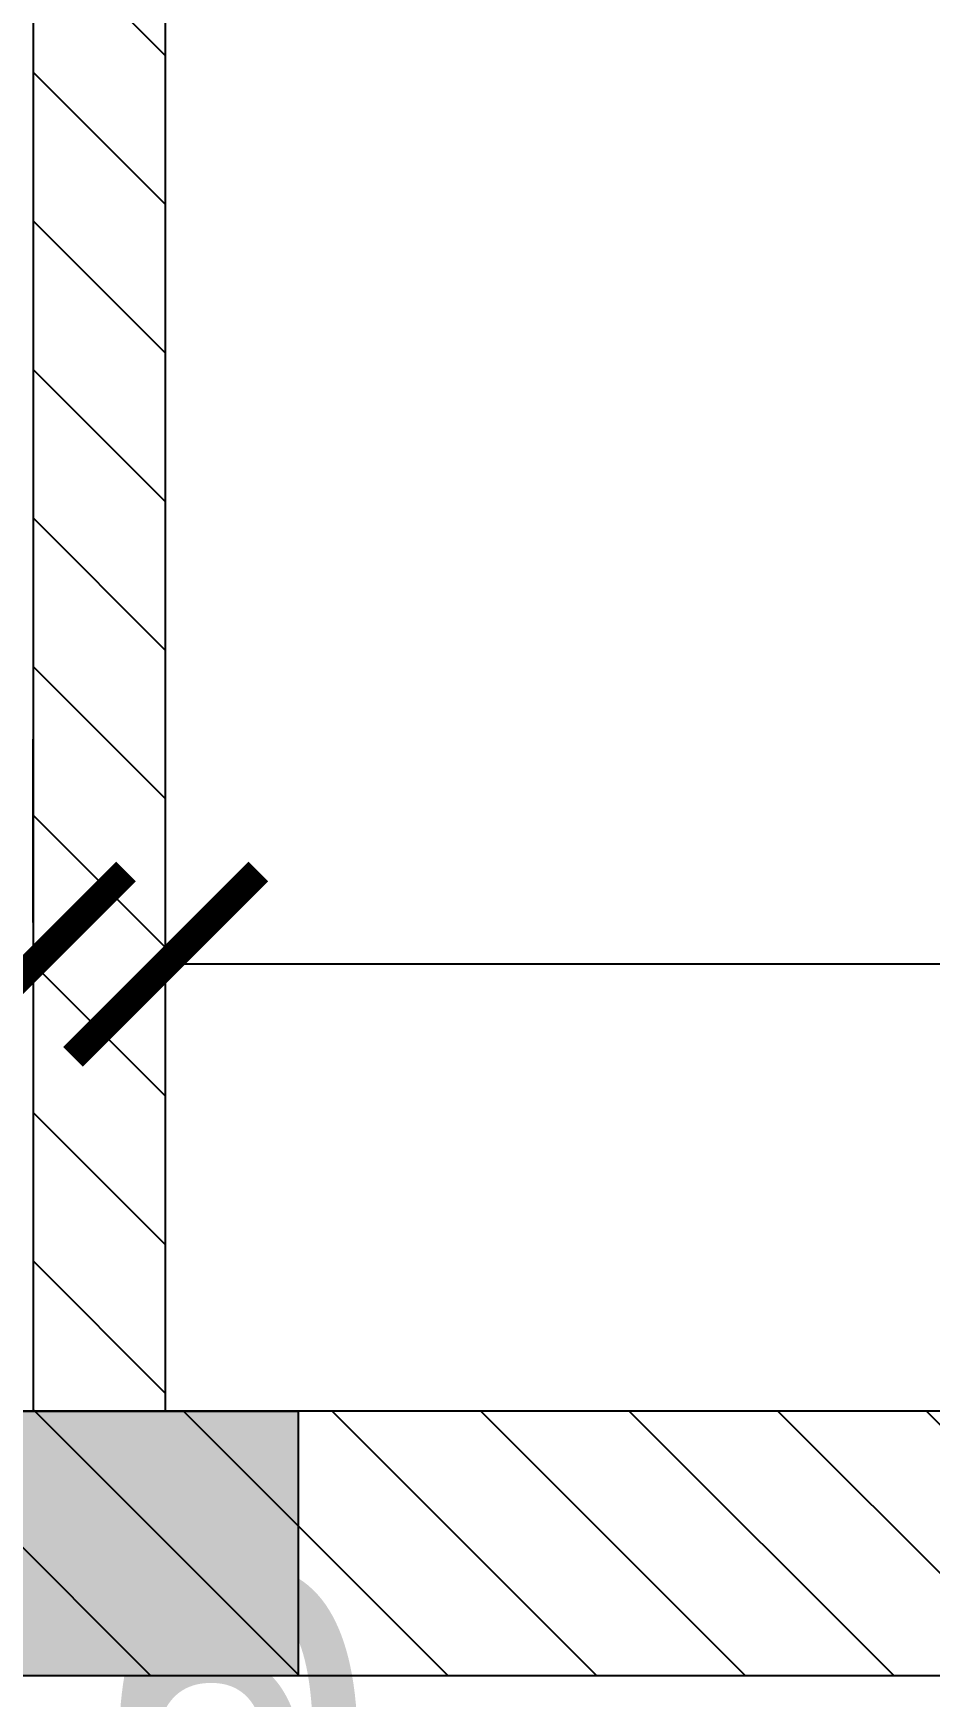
# Model space of a CAD drawing. Header units: millimetres. Extents: x -26398 to 135532, y -376633 to 43268.
# Drawn here: x 42670 to 42737.7, y -147981.7 to -147856.1 of the extents above; entities that cross this region are included whole.
import ezdxf

# ---------------------------------------------------------------- set-up
doc = ezdxf.new("R2010")
doc.units = ezdxf.units.MM
for name, color, linetype in [('0 @ 10', 7, 'Continuous'), ('0 @ 4.5', 7, 'Continuous'), ('0 @ 5', 7, 'Continuous'), ('0 @ 8', 7, 'Continuous'), ('DIM', 7, 'Continuous'), ('DIM @ 10', 7, 'Continuous'), ('DIM @ 4.5', 7, 'Continuous'), ('DIM @ 5', 7, 'Continuous'), ('DIM @ 8', 7, 'Continuous'), ('TƯỜNG', 52, 'Continuous')]:
    doc.layers.add(name, color=color, linetype=linetype)
doc.styles.get("Standard").update_dxf_attribs({"font": 'arial.ttf'})
doc.dimstyles.new('SCALE dimmatbang', dxfattribs={"dimscale": 70, "dimtxt": 2.7, "dimasz": 1.4, "dimexe": 1.7, "dimexo": 0.7, "dimtad": 1, "dimtoh": 1, "dimdec": 1, "dimtxsty": 'Standard', "dimblk": 'ARCHTICK', "dimcen": 2.5, "dimclrd": 1, "dimclre": 256, "dimadec": 0, "dimazin": 0, "dimtfac": 1, "dimtdec": 1, "dimtmove": 0, "dimatfit": 3, "dimfxl": 1, "dimarcsym": 0})

# ---------------------------------------------------------------- blocks, each defined once
blk = doc.blocks.new('_ArchTick')
at = {"color": 0, "linetype": 'ByBlock', "const_width": 0.15}
blk.add_lwpolyline([(-0.5, -0.5), (0.5, 0.5)], dxfattribs=at)
blk = doc.blocks.new('*D5938')
at = {"lineweight": -2, "transparency": 16777216}
for p, q in [((42670, -147983.31), (42670, -148013.41)), ((42680, -147983.31), (42680, -148013.41))]:
    blk.add_line(p, q, dxfattribs=at)
at = {"color": 1, "lineweight": -2, "transparency": 16777216}
blk.add_line((42670, -148005.76), (42680, -148005.76), dxfattribs=at)
at = {"layer": 'DEFPOINTS', "color": 0, "transparency": 16777216}
for p in [(42670, -147980.16), (42680, -147980.16), (42680, -148005.76)]:
    blk.add_point(p, dxfattribs=at)
at = {"color": 1, "lineweight": -2, "transparency": 16777216, "xscale": 6.3, "yscale": 6.3, "zscale": 6.3, "rotation": 180}
blk.add_blockref('_ArchTick', (42670, -148005.76), dxfattribs=at)
at = {"color": 1, "lineweight": -2, "transparency": 16777216, "xscale": 6.3, "yscale": 6.3, "zscale": 6.3}
blk.add_blockref('_ArchTick', (42680, -148005.76), dxfattribs=at)
at = {"color": 0, "transparency": 16777216, "insert": (42675, -147996.75), "char_height": 12.15, "attachment_point": 5}
blk.add_mtext('10', dxfattribs=at)
blk = doc.blocks.new('*D5939')
at = {"lineweight": -2, "transparency": 16777216}
for p, q in [((42670, -147987.16), (42670, -148022.76)), ((42680, -147987.16), (42680, -148022.76))]:
    blk.add_line(p, q, dxfattribs=at)
at = {"color": 1, "lineweight": -2, "transparency": 16777216}
for p, q in [((42670, -148005.76), (42656, -148005.76)), ((42670, -148005.76), (42680, -148005.76)), ((42680, -148005.76), (42694, -148005.76))]:
    blk.add_line(p, q, dxfattribs=at)
at = {"layer": 'DEFPOINTS', "color": 0, "transparency": 16777216}
for p in [(42670, -147980.16), (42680, -147980.16), (42680, -148005.76)]:
    blk.add_point(p, dxfattribs=at)
at = {"color": 1, "lineweight": -2, "transparency": 16777216, "xscale": 14, "yscale": 14, "zscale": 14}
blk.add_blockref('_ArchTick', (42670, -148005.76), dxfattribs=at)
at = {"color": 1, "lineweight": -2, "transparency": 16777216, "xscale": 14, "yscale": 14, "zscale": 14, "rotation": 180}
blk.add_blockref('_ArchTick', (42680, -148005.76), dxfattribs=at)
at = {"color": 0, "transparency": 16777216, "insert": (42675, -147985.73), "char_height": 27, "attachment_point": 5}
blk.add_mtext('10', dxfattribs=at)
blk = doc.blocks.new('*D5940')
at = {"lineweight": -2, "transparency": 16777216}
for p, q in [((42670, -147985.76), (42670, -148019.36)), ((42680, -147985.76), (42680, -148019.36))]:
    blk.add_line(p, q, dxfattribs=at)
at = {"color": 1, "lineweight": -2, "transparency": 16777216}
blk.add_line((42670, -148005.76), (42680, -148005.76), dxfattribs=at)
at = {"layer": 'DEFPOINTS', "color": 0, "transparency": 16777216}
for p in [(42670, -147980.16), (42680, -147980.16), (42680, -148005.76)]:
    blk.add_point(p, dxfattribs=at)
at = {"color": 1, "lineweight": -2, "transparency": 16777216, "xscale": 11.2, "yscale": 11.2, "zscale": 11.2, "rotation": 180}
blk.add_blockref('_ArchTick', (42670, -148005.76), dxfattribs=at)
at = {"color": 1, "lineweight": -2, "transparency": 16777216, "xscale": 11.2, "yscale": 11.2, "zscale": 11.2}
blk.add_blockref('_ArchTick', (42680, -148005.76), dxfattribs=at)
at = {"color": 0, "transparency": 16777216, "insert": (42675, -147989.73), "char_height": 21.6, "attachment_point": 5}
blk.add_mtext('10', dxfattribs=at)
blk = doc.blocks.new('*D5941')
at = {"lineweight": -2, "transparency": 16777216}
for p, q in [((42670, -147983.66), (42670, -148014.26)), ((42680, -147983.66), (42680, -148014.26))]:
    blk.add_line(p, q, dxfattribs=at)
at = {"color": 1, "lineweight": -2, "transparency": 16777216}
blk.add_line((42670, -148005.76), (42680, -148005.76), dxfattribs=at)
at = {"layer": 'DEFPOINTS', "color": 0, "transparency": 16777216}
for p in [(42670, -147980.16), (42680, -147980.16), (42680, -148005.76)]:
    blk.add_point(p, dxfattribs=at)
at = {"color": 1, "lineweight": -2, "transparency": 16777216, "xscale": 7, "yscale": 7, "zscale": 7, "rotation": 180}
blk.add_blockref('_ArchTick', (42670, -148005.76), dxfattribs=at)
at = {"color": 1, "lineweight": -2, "transparency": 16777216, "xscale": 7, "yscale": 7, "zscale": 7}
blk.add_blockref('_ArchTick', (42680, -148005.76), dxfattribs=at)
at = {"color": 0, "transparency": 16777216, "insert": (42675, -147995.74), "char_height": 13.5, "attachment_point": 5}
blk.add_mtext('10', dxfattribs=at)
blk = doc.blocks.new('*D5943')
at = {"layer": 'DEFPOINTS', "color": 0, "transparency": 16777216}
for p in [(42680, -147980.16), (42970, -147980.16), (42970, -148035.42)]:
    blk.add_point(p, dxfattribs=at)
at = {"layer": 'DIM', "lineweight": -2, "transparency": 16777216}
for p, q in [((42680, -147983.31), (42680, -148043.07)), ((42970, -147983.31), (42970, -148043.07))]:
    blk.add_line(p, q, dxfattribs=at)
at = {"layer": 'DIM', "color": 1, "lineweight": -2, "transparency": 16777216}
blk.add_line((42680, -148035.42), (42970, -148035.42), dxfattribs=at)
at = {"layer": 'DIM', "color": 1, "lineweight": -2, "transparency": 16777216, "xscale": 6.3, "yscale": 6.3, "zscale": 6.3, "rotation": 180}
blk.add_blockref('_ArchTick', (42680, -148035.42), dxfattribs=at)
at = {"layer": 'DIM', "color": 1, "lineweight": -2, "transparency": 16777216, "xscale": 6.3, "yscale": 6.3, "zscale": 6.3}
blk.add_blockref('_ArchTick', (42970, -148035.42), dxfattribs=at)
at = {"layer": 'DIM', "color": 0, "transparency": 16777216, "insert": (42825, -148026.4), "char_height": 12.15, "attachment_point": 5}
blk.add_mtext('290', dxfattribs=at)
blk = doc.blocks.new('*D5944')
at = {"layer": 'DEFPOINTS', "color": 0, "transparency": 16777216}
for p in [(42680, -147980.16), (42970, -147980.16), (42970, -148035.42)]:
    blk.add_point(p, dxfattribs=at)
at = {"layer": 'DIM', "lineweight": -2, "transparency": 16777216}
for p, q in [((42680, -147987.16), (42680, -148052.42)), ((42970, -147987.16), (42970, -148052.42))]:
    blk.add_line(p, q, dxfattribs=at)
at = {"layer": 'DIM', "color": 1, "lineweight": -2, "transparency": 16777216}
blk.add_line((42680, -148035.42), (42970, -148035.42), dxfattribs=at)
at = {"layer": 'DIM', "color": 1, "lineweight": -2, "transparency": 16777216, "xscale": 14, "yscale": 14, "zscale": 14, "rotation": 180}
blk.add_blockref('_ArchTick', (42680, -148035.42), dxfattribs=at)
at = {"layer": 'DIM', "color": 1, "lineweight": -2, "transparency": 16777216, "xscale": 14, "yscale": 14, "zscale": 14}
blk.add_blockref('_ArchTick', (42970, -148035.42), dxfattribs=at)
at = {"layer": 'DIM', "color": 0, "transparency": 16777216, "insert": (42825, -148015.38), "char_height": 27, "attachment_point": 5}
blk.add_mtext('290', dxfattribs=at)
blk = doc.blocks.new('*D5945')
at = {"layer": 'DEFPOINTS', "color": 0, "transparency": 16777216}
for p in [(42680, -147980.16), (42970, -147980.16), (42970, -148035.42)]:
    blk.add_point(p, dxfattribs=at)
at = {"layer": 'DIM', "lineweight": -2, "transparency": 16777216}
for p, q in [((42680, -147985.76), (42680, -148049.02)), ((42970, -147985.76), (42970, -148049.02))]:
    blk.add_line(p, q, dxfattribs=at)
at = {"layer": 'DIM', "color": 1, "lineweight": -2, "transparency": 16777216}
blk.add_line((42680, -148035.42), (42970, -148035.42), dxfattribs=at)
at = {"layer": 'DIM', "color": 1, "lineweight": -2, "transparency": 16777216, "xscale": 11.2, "yscale": 11.2, "zscale": 11.2, "rotation": 180}
blk.add_blockref('_ArchTick', (42680, -148035.42), dxfattribs=at)
at = {"layer": 'DIM', "color": 1, "lineweight": -2, "transparency": 16777216, "xscale": 11.2, "yscale": 11.2, "zscale": 11.2}
blk.add_blockref('_ArchTick', (42970, -148035.42), dxfattribs=at)
at = {"layer": 'DIM', "color": 0, "transparency": 16777216, "insert": (42825, -148019.39), "char_height": 21.6, "attachment_point": 5}
blk.add_mtext('290', dxfattribs=at)
blk = doc.blocks.new('*D5946')
at = {"layer": 'DEFPOINTS', "color": 0, "transparency": 16777216}
for p in [(42680, -147980.16), (42970, -147980.16), (42970, -148035.42)]:
    blk.add_point(p, dxfattribs=at)
at = {"layer": 'DIM', "lineweight": -2, "transparency": 16777216}
for p, q in [((42680, -147983.66), (42680, -148043.92)), ((42970, -147983.66), (42970, -148043.92))]:
    blk.add_line(p, q, dxfattribs=at)
at = {"layer": 'DIM', "color": 1, "lineweight": -2, "transparency": 16777216}
blk.add_line((42680, -148035.42), (42970, -148035.42), dxfattribs=at)
at = {"layer": 'DIM', "color": 1, "lineweight": -2, "transparency": 16777216, "xscale": 7, "yscale": 7, "zscale": 7, "rotation": 180}
blk.add_blockref('_ArchTick', (42680, -148035.42), dxfattribs=at)
at = {"layer": 'DIM', "color": 1, "lineweight": -2, "transparency": 16777216, "xscale": 7, "yscale": 7, "zscale": 7}
blk.add_blockref('_ArchTick', (42970, -148035.42), dxfattribs=at)
at = {"layer": 'DIM', "color": 0, "transparency": 16777216, "insert": (42825, -148025.4), "char_height": 13.5, "attachment_point": 5}
blk.add_mtext('290', dxfattribs=at)
blk = doc.blocks.new('*D5998')
at = {"layer": 'DEFPOINTS', "color": 0, "transparency": 16777216}
for p in [(42675, -147980.16), (42975, -147980.16), (42675, -148121.04)]:
    blk.add_point(p, dxfattribs=at)
at = {"layer": 'DIM', "lineweight": -2, "transparency": 16777216}
for p, q in [((42675, -147983.31), (42675, -148128.69)), ((42975, -147983.31), (42975, -148128.69))]:
    blk.add_line(p, q, dxfattribs=at)
at = {"layer": 'DIM', "color": 1, "lineweight": -2, "transparency": 16777216}
blk.add_line((42975, -148121.04), (42675, -148121.04), dxfattribs=at)
at = {"layer": 'DIM', "color": 1, "lineweight": -2, "transparency": 16777216, "xscale": 6.3, "yscale": 6.3, "zscale": 6.3, "rotation": 180}
blk.add_blockref('_ArchTick', (42675, -148121.04), dxfattribs=at)
at = {"layer": 'DIM', "color": 1, "lineweight": -2, "transparency": 16777216, "xscale": 6.3, "yscale": 6.3, "zscale": 6.3}
blk.add_blockref('_ArchTick', (42975, -148121.04), dxfattribs=at)
at = {"layer": 'DIM', "color": 0, "transparency": 16777216, "insert": (42825, -148112.02), "char_height": 12.15, "attachment_point": 5}
blk.add_mtext('300', dxfattribs=at)
blk = doc.blocks.new('*D5999')
at = {"layer": 'DEFPOINTS', "color": 0, "transparency": 16777216}
for p in [(42675, -147980.16), (42975, -147980.16), (42675, -148121.04)]:
    blk.add_point(p, dxfattribs=at)
at = {"layer": 'DIM', "lineweight": -2, "transparency": 16777216}
for p, q in [((42675, -147987.16), (42675, -148138.04)), ((42975, -147987.16), (42975, -148138.04))]:
    blk.add_line(p, q, dxfattribs=at)
at = {"layer": 'DIM', "color": 1, "lineweight": -2, "transparency": 16777216}
blk.add_line((42975, -148121.04), (42675, -148121.04), dxfattribs=at)
at = {"layer": 'DIM', "color": 1, "lineweight": -2, "transparency": 16777216, "xscale": 14, "yscale": 14, "zscale": 14, "rotation": 180}
blk.add_blockref('_ArchTick', (42675, -148121.04), dxfattribs=at)
at = {"layer": 'DIM', "color": 1, "lineweight": -2, "transparency": 16777216, "xscale": 14, "yscale": 14, "zscale": 14}
blk.add_blockref('_ArchTick', (42975, -148121.04), dxfattribs=at)
at = {"layer": 'DIM', "color": 0, "transparency": 16777216, "insert": (42825, -148101), "char_height": 27, "attachment_point": 5}
blk.add_mtext('300', dxfattribs=at)
blk = doc.blocks.new('*D6000')
at = {"layer": 'DEFPOINTS', "color": 0, "transparency": 16777216}
for p in [(42675, -147980.16), (42975, -147980.16), (42675, -148121.04)]:
    blk.add_point(p, dxfattribs=at)
at = {"layer": 'DIM', "lineweight": -2, "transparency": 16777216}
for p, q in [((42675, -147985.76), (42675, -148134.64)), ((42975, -147985.76), (42975, -148134.64))]:
    blk.add_line(p, q, dxfattribs=at)
at = {"layer": 'DIM', "color": 1, "lineweight": -2, "transparency": 16777216}
blk.add_line((42975, -148121.04), (42675, -148121.04), dxfattribs=at)
at = {"layer": 'DIM', "color": 1, "lineweight": -2, "transparency": 16777216, "xscale": 11.2, "yscale": 11.2, "zscale": 11.2, "rotation": 180}
blk.add_blockref('_ArchTick', (42675, -148121.04), dxfattribs=at)
at = {"layer": 'DIM', "color": 1, "lineweight": -2, "transparency": 16777216, "xscale": 11.2, "yscale": 11.2, "zscale": 11.2}
blk.add_blockref('_ArchTick', (42975, -148121.04), dxfattribs=at)
at = {"layer": 'DIM', "color": 0, "transparency": 16777216, "insert": (42825, -148105.01), "char_height": 21.6, "attachment_point": 5}
blk.add_mtext('300', dxfattribs=at)
blk = doc.blocks.new('*D6001')
at = {"layer": 'DEFPOINTS', "color": 0, "transparency": 16777216}
for p in [(42675, -147980.16), (42975, -147980.16), (42675, -148121.04)]:
    blk.add_point(p, dxfattribs=at)
at = {"layer": 'DIM', "lineweight": -2, "transparency": 16777216}
for p, q in [((42675, -147983.66), (42675, -148129.54)), ((42975, -147983.66), (42975, -148129.54))]:
    blk.add_line(p, q, dxfattribs=at)
at = {"layer": 'DIM', "color": 1, "lineweight": -2, "transparency": 16777216}
blk.add_line((42975, -148121.04), (42675, -148121.04), dxfattribs=at)
at = {"layer": 'DIM', "color": 1, "lineweight": -2, "transparency": 16777216, "xscale": 7, "yscale": 7, "zscale": 7, "rotation": 180}
blk.add_blockref('_ArchTick', (42675, -148121.04), dxfattribs=at)
at = {"layer": 'DIM', "color": 1, "lineweight": -2, "transparency": 16777216, "xscale": 7, "yscale": 7, "zscale": 7}
blk.add_blockref('_ArchTick', (42975, -148121.04), dxfattribs=at)
at = {"layer": 'DIM', "color": 0, "transparency": 16777216, "insert": (42825, -148111.02), "char_height": 13.5, "attachment_point": 5}
blk.add_mtext('300', dxfattribs=at)
blk = doc.blocks.new('*D6003')
at = {"layer": 'DEFPOINTS', "color": 0, "transparency": 16777216}
for p in [(42075, -147980.16), (42675, -147980.16), (42075, -148121.04)]:
    blk.add_point(p, dxfattribs=at)
at = {"layer": 'DIM', "lineweight": -2, "transparency": 16777216}
for p, q in [((42075, -147983.31), (42075, -148128.69)), ((42675, -147983.31), (42675, -148128.69))]:
    blk.add_line(p, q, dxfattribs=at)
at = {"layer": 'DIM', "color": 1, "lineweight": -2, "transparency": 16777216}
blk.add_line((42675, -148121.04), (42075, -148121.04), dxfattribs=at)
at = {"layer": 'DIM', "color": 1, "lineweight": -2, "transparency": 16777216, "xscale": 6.3, "yscale": 6.3, "zscale": 6.3, "rotation": 180}
blk.add_blockref('_ArchTick', (42075, -148121.04), dxfattribs=at)
at = {"layer": 'DIM', "color": 1, "lineweight": -2, "transparency": 16777216, "xscale": 6.3, "yscale": 6.3, "zscale": 6.3}
blk.add_blockref('_ArchTick', (42675, -148121.04), dxfattribs=at)
at = {"layer": 'DIM', "color": 0, "transparency": 16777216, "insert": (42375, -148112.03), "char_height": 12.15, "attachment_point": 5}
blk.add_mtext('600', dxfattribs=at)
blk = doc.blocks.new('*D6004')
at = {"layer": 'DEFPOINTS', "color": 0, "transparency": 16777216}
for p in [(42075, -147980.16), (42675, -147980.16), (42075, -148121.04)]:
    blk.add_point(p, dxfattribs=at)
at = {"layer": 'DIM', "lineweight": -2, "transparency": 16777216}
for p, q in [((42075, -147987.16), (42075, -148138.04)), ((42675, -147987.16), (42675, -148138.04))]:
    blk.add_line(p, q, dxfattribs=at)
at = {"layer": 'DIM', "color": 1, "lineweight": -2, "transparency": 16777216}
blk.add_line((42675, -148121.04), (42075, -148121.04), dxfattribs=at)
at = {"layer": 'DIM', "color": 1, "lineweight": -2, "transparency": 16777216, "xscale": 14, "yscale": 14, "zscale": 14, "rotation": 180}
blk.add_blockref('_ArchTick', (42075, -148121.04), dxfattribs=at)
at = {"layer": 'DIM', "color": 1, "lineweight": -2, "transparency": 16777216, "xscale": 14, "yscale": 14, "zscale": 14}
blk.add_blockref('_ArchTick', (42675, -148121.04), dxfattribs=at)
at = {"layer": 'DIM', "color": 0, "transparency": 16777216, "insert": (42375, -148101.01), "char_height": 27, "attachment_point": 5}
blk.add_mtext('600', dxfattribs=at)
blk = doc.blocks.new('*D6005')
at = {"layer": 'DEFPOINTS', "color": 0, "transparency": 16777216}
for p in [(42075, -147980.16), (42675, -147980.16), (42075, -148121.04)]:
    blk.add_point(p, dxfattribs=at)
at = {"layer": 'DIM', "lineweight": -2, "transparency": 16777216}
for p, q in [((42075, -147985.76), (42075, -148134.64)), ((42675, -147985.76), (42675, -148134.64))]:
    blk.add_line(p, q, dxfattribs=at)
at = {"layer": 'DIM', "color": 1, "lineweight": -2, "transparency": 16777216}
blk.add_line((42675, -148121.04), (42075, -148121.04), dxfattribs=at)
at = {"layer": 'DIM', "color": 1, "lineweight": -2, "transparency": 16777216, "xscale": 11.2, "yscale": 11.2, "zscale": 11.2, "rotation": 180}
blk.add_blockref('_ArchTick', (42075, -148121.04), dxfattribs=at)
at = {"layer": 'DIM', "color": 1, "lineweight": -2, "transparency": 16777216, "xscale": 11.2, "yscale": 11.2, "zscale": 11.2}
blk.add_blockref('_ArchTick', (42675, -148121.04), dxfattribs=at)
at = {"layer": 'DIM', "color": 0, "transparency": 16777216, "insert": (42375, -148105.01), "char_height": 21.6, "attachment_point": 5}
blk.add_mtext('600', dxfattribs=at)
blk = doc.blocks.new('*D6006')
at = {"layer": 'DEFPOINTS', "color": 0, "transparency": 16777216}
for p in [(42075, -147980.16), (42675, -147980.16), (42075, -148121.04)]:
    blk.add_point(p, dxfattribs=at)
at = {"layer": 'DIM', "lineweight": -2, "transparency": 16777216}
for p, q in [((42075, -147983.66), (42075, -148129.54)), ((42675, -147983.66), (42675, -148129.54))]:
    blk.add_line(p, q, dxfattribs=at)
at = {"layer": 'DIM', "color": 1, "lineweight": -2, "transparency": 16777216}
blk.add_line((42675, -148121.04), (42075, -148121.04), dxfattribs=at)
at = {"layer": 'DIM', "color": 1, "lineweight": -2, "transparency": 16777216, "xscale": 7, "yscale": 7, "zscale": 7, "rotation": 180}
blk.add_blockref('_ArchTick', (42075, -148121.04), dxfattribs=at)
at = {"layer": 'DIM', "color": 1, "lineweight": -2, "transparency": 16777216, "xscale": 7, "yscale": 7, "zscale": 7}
blk.add_blockref('_ArchTick', (42675, -148121.04), dxfattribs=at)
at = {"layer": 'DIM', "color": 0, "transparency": 16777216, "insert": (42375, -148111.02), "char_height": 13.5, "attachment_point": 5}
blk.add_mtext('600', dxfattribs=at)
blk = doc.blocks.new('*D6243')
at = {"layer": 'DEFPOINTS', "color": 0, "transparency": 16777216}
for p in [(42680, -147926.4), (42680, -147926.4), (42970, -147926.4)]:
    blk.add_point(p, dxfattribs=at)
at = {"layer": 'DIM', "lineweight": -2, "transparency": 16777216}
for p, q in [((42680, -147923.25), (42680, -147918.75)), ((42970, -147923.25), (42970, -147918.75))]:
    blk.add_line(p, q, dxfattribs=at)
at = {"layer": 'DIM', "color": 1, "lineweight": -2, "transparency": 16777216}
blk.add_line((42970, -147926.4), (42680, -147926.4), dxfattribs=at)
at = {"layer": 'DIM', "color": 1, "lineweight": -2, "transparency": 16777216, "xscale": 6.3, "yscale": 6.3, "zscale": 6.3, "rotation": 180}
blk.add_blockref('_ArchTick', (42680, -147926.4), dxfattribs=at)
at = {"layer": 'DIM', "color": 1, "lineweight": -2, "transparency": 16777216, "xscale": 6.3, "yscale": 6.3, "zscale": 6.3}
blk.add_blockref('_ArchTick', (42970, -147926.4), dxfattribs=at)
at = {"layer": 'DIM', "color": 0, "transparency": 16777216, "insert": (42825, -147917.39), "char_height": 12.15, "attachment_point": 5}
blk.add_mtext('290', dxfattribs=at)
blk = doc.blocks.new('*D6244')
at = {"layer": 'DEFPOINTS', "color": 0, "transparency": 16777216}
for p in [(42680, -147926.4), (42680, -147926.4), (42970, -147926.4)]:
    blk.add_point(p, dxfattribs=at)
at = {"layer": 'DIM', "lineweight": -2, "transparency": 16777216}
for p, q in [((42680, -147919.4), (42680, -147909.4)), ((42970, -147919.4), (42970, -147909.4))]:
    blk.add_line(p, q, dxfattribs=at)
at = {"layer": 'DIM', "color": 1, "lineweight": -2, "transparency": 16777216}
blk.add_line((42970, -147926.4), (42680, -147926.4), dxfattribs=at)
at = {"layer": 'DIM', "color": 1, "lineweight": -2, "transparency": 16777216, "xscale": 14, "yscale": 14, "zscale": 14, "rotation": 180}
blk.add_blockref('_ArchTick', (42680, -147926.4), dxfattribs=at)
at = {"layer": 'DIM', "color": 1, "lineweight": -2, "transparency": 16777216, "xscale": 14, "yscale": 14, "zscale": 14}
blk.add_blockref('_ArchTick', (42970, -147926.4), dxfattribs=at)
at = {"layer": 'DIM', "color": 0, "transparency": 16777216, "insert": (42825, -147906.37), "char_height": 27, "attachment_point": 5}
blk.add_mtext('290', dxfattribs=at)
blk = doc.blocks.new('*D6245')
at = {"layer": 'DEFPOINTS', "color": 0, "transparency": 16777216}
for p in [(42680, -147926.4), (42680, -147926.4), (42970, -147926.4)]:
    blk.add_point(p, dxfattribs=at)
at = {"layer": 'DIM', "lineweight": -2, "transparency": 16777216}
for p, q in [((42680, -147920.8), (42680, -147912.8)), ((42970, -147920.8), (42970, -147912.8))]:
    blk.add_line(p, q, dxfattribs=at)
at = {"layer": 'DIM', "color": 1, "lineweight": -2, "transparency": 16777216}
blk.add_line((42970, -147926.4), (42680, -147926.4), dxfattribs=at)
at = {"layer": 'DIM', "color": 1, "lineweight": -2, "transparency": 16777216, "xscale": 11.2, "yscale": 11.2, "zscale": 11.2, "rotation": 180}
blk.add_blockref('_ArchTick', (42680, -147926.4), dxfattribs=at)
at = {"layer": 'DIM', "color": 1, "lineweight": -2, "transparency": 16777216, "xscale": 11.2, "yscale": 11.2, "zscale": 11.2}
blk.add_blockref('_ArchTick', (42970, -147926.4), dxfattribs=at)
at = {"layer": 'DIM', "color": 0, "transparency": 16777216, "insert": (42825, -147910.38), "char_height": 21.6, "attachment_point": 5}
blk.add_mtext('290', dxfattribs=at)
blk = doc.blocks.new('*D6246')
at = {"layer": 'DEFPOINTS', "color": 0, "transparency": 16777216}
for p in [(42680, -147926.4), (42680, -147926.4), (42970, -147926.4)]:
    blk.add_point(p, dxfattribs=at)
at = {"layer": 'DIM', "lineweight": -2, "transparency": 16777216}
for p, q in [((42680, -147922.9), (42680, -147917.9)), ((42970, -147922.9), (42970, -147917.9))]:
    blk.add_line(p, q, dxfattribs=at)
at = {"layer": 'DIM', "color": 1, "lineweight": -2, "transparency": 16777216}
blk.add_line((42970, -147926.4), (42680, -147926.4), dxfattribs=at)
at = {"layer": 'DIM', "color": 1, "lineweight": -2, "transparency": 16777216, "xscale": 7, "yscale": 7, "zscale": 7, "rotation": 180}
blk.add_blockref('_ArchTick', (42680, -147926.4), dxfattribs=at)
at = {"layer": 'DIM', "color": 1, "lineweight": -2, "transparency": 16777216, "xscale": 7, "yscale": 7, "zscale": 7}
blk.add_blockref('_ArchTick', (42970, -147926.4), dxfattribs=at)
at = {"layer": 'DIM', "color": 0, "transparency": 16777216, "insert": (42825, -147916.39), "char_height": 13.5, "attachment_point": 5}
blk.add_mtext('290', dxfattribs=at)
blk = doc.blocks.new('*D6263')
at = {"layer": 'DEFPOINTS', "color": 0, "transparency": 16777216}
for p in [(42609.76, -147590.16), (42670, -147590.16), (42670, -147960.16)]:
    blk.add_point(p, dxfattribs=at)
at = {"layer": 'DIM', "lineweight": -2, "transparency": 16777216}
for p, q in [((42666.85, -147590.16), (42602.11, -147590.16)), ((42666.85, -147960.16), (42602.11, -147960.16))]:
    blk.add_line(p, q, dxfattribs=at)
at = {"layer": 'DIM', "color": 1, "lineweight": -2, "transparency": 16777216}
blk.add_line((42609.76, -147960.16), (42609.76, -147590.16), dxfattribs=at)
at = {"layer": 'DIM', "color": 1, "lineweight": -2, "transparency": 16777216, "xscale": 6.3, "yscale": 6.3, "zscale": 6.3}
for p, rotation in [((42609.76, -147590.16), 90), ((42609.76, -147960.16), 270)]:
    blk.add_blockref('_ArchTick', p, dxfattribs=dict(at, rotation=rotation))
at = {"layer": 'DIM', "color": 0, "transparency": 16777216, "insert": (42600.74, -147775.16), "char_height": 12.15, "attachment_point": 5, "rotation": 90}
blk.add_mtext('370', dxfattribs=at)
blk = doc.blocks.new('*D6264')
at = {"layer": 'DEFPOINTS', "color": 0, "transparency": 16777216}
for p in [(42609.76, -147590.16), (42670, -147590.16), (42670, -147960.16)]:
    blk.add_point(p, dxfattribs=at)
at = {"layer": 'DIM', "lineweight": -2, "transparency": 16777216}
for p, q in [((42663, -147590.16), (42592.76, -147590.16)), ((42663, -147960.16), (42592.76, -147960.16))]:
    blk.add_line(p, q, dxfattribs=at)
at = {"layer": 'DIM', "color": 1, "lineweight": -2, "transparency": 16777216}
blk.add_line((42609.76, -147960.16), (42609.76, -147590.16), dxfattribs=at)
at = {"layer": 'DIM', "color": 1, "lineweight": -2, "transparency": 16777216, "xscale": 14, "yscale": 14, "zscale": 14}
for p, rotation in [((42609.76, -147590.16), 90), ((42609.76, -147960.16), 270)]:
    blk.add_blockref('_ArchTick', p, dxfattribs=dict(at, rotation=rotation))
at = {"layer": 'DIM', "color": 0, "transparency": 16777216, "insert": (42589.71, -147775.16), "char_height": 27, "attachment_point": 5, "rotation": 90}
blk.add_mtext('370', dxfattribs=at)
blk = doc.blocks.new('*D6265')
at = {"layer": 'DEFPOINTS', "color": 0, "transparency": 16777216}
for p in [(42609.76, -147590.16), (42670, -147590.16), (42670, -147960.16)]:
    blk.add_point(p, dxfattribs=at)
at = {"layer": 'DIM', "lineweight": -2, "transparency": 16777216}
for p, q in [((42664.4, -147590.16), (42596.16, -147590.16)), ((42664.4, -147960.16), (42596.16, -147960.16))]:
    blk.add_line(p, q, dxfattribs=at)
at = {"layer": 'DIM', "color": 1, "lineweight": -2, "transparency": 16777216}
blk.add_line((42609.76, -147960.16), (42609.76, -147590.16), dxfattribs=at)
at = {"layer": 'DIM', "color": 1, "lineweight": -2, "transparency": 16777216, "xscale": 11.2, "yscale": 11.2, "zscale": 11.2}
for p, rotation in [((42609.76, -147590.16), 90), ((42609.76, -147960.16), 270)]:
    blk.add_blockref('_ArchTick', p, dxfattribs=dict(at, rotation=rotation))
at = {"layer": 'DIM', "color": 0, "transparency": 16777216, "insert": (42593.72, -147775.16), "char_height": 21.6, "attachment_point": 5, "rotation": 90}
blk.add_mtext('370', dxfattribs=at)
blk = doc.blocks.new('*D6266')
at = {"layer": 'DEFPOINTS', "color": 0, "transparency": 16777216}
for p in [(42609.76, -147590.16), (42670, -147590.16), (42670, -147960.16)]:
    blk.add_point(p, dxfattribs=at)
at = {"layer": 'DIM', "lineweight": -2, "transparency": 16777216}
for p, q in [((42666.5, -147590.16), (42601.26, -147590.16)), ((42666.5, -147960.16), (42601.26, -147960.16))]:
    blk.add_line(p, q, dxfattribs=at)
at = {"layer": 'DIM', "color": 1, "lineweight": -2, "transparency": 16777216}
blk.add_line((42609.76, -147960.16), (42609.76, -147590.16), dxfattribs=at)
at = {"layer": 'DIM', "color": 1, "lineweight": -2, "transparency": 16777216, "xscale": 7, "yscale": 7, "zscale": 7}
for p, rotation in [((42609.76, -147590.16), 90), ((42609.76, -147960.16), 270)]:
    blk.add_blockref('_ArchTick', p, dxfattribs=dict(at, rotation=rotation))
at = {"layer": 'DIM', "color": 0, "transparency": 16777216, "insert": (42599.73, -147775.16), "char_height": 13.5, "attachment_point": 5, "rotation": 90}
blk.add_mtext('370', dxfattribs=at)
blk = doc.blocks.new('*D6268')
at = {"layer": 'DEFPOINTS', "color": 0, "transparency": 16777216}
for p in [(42085, -147926.4), (42085, -147926.4), (42670, -147926.4)]:
    blk.add_point(p, dxfattribs=at)
at = {"layer": 'DIM', "lineweight": -2, "transparency": 16777216}
for p, q in [((42085, -147923.25), (42085, -147918.75)), ((42670, -147923.25), (42670, -147918.75))]:
    blk.add_line(p, q, dxfattribs=at)
at = {"layer": 'DIM', "color": 1, "lineweight": -2, "transparency": 16777216}
blk.add_line((42670, -147926.4), (42085, -147926.4), dxfattribs=at)
at = {"layer": 'DIM', "color": 1, "lineweight": -2, "transparency": 16777216, "xscale": 6.3, "yscale": 6.3, "zscale": 6.3, "rotation": 180}
blk.add_blockref('_ArchTick', (42085, -147926.4), dxfattribs=at)
at = {"layer": 'DIM', "color": 1, "lineweight": -2, "transparency": 16777216, "xscale": 6.3, "yscale": 6.3, "zscale": 6.3}
blk.add_blockref('_ArchTick', (42670, -147926.4), dxfattribs=at)
at = {"layer": 'DIM', "color": 0, "transparency": 16777216, "insert": (42377.5, -147917.38), "char_height": 12.15, "attachment_point": 5}
blk.add_mtext('585', dxfattribs=at)
blk = doc.blocks.new('*D6269')
at = {"layer": 'DEFPOINTS', "color": 0, "transparency": 16777216}
for p in [(42085, -147926.4), (42085, -147926.4), (42670, -147926.4)]:
    blk.add_point(p, dxfattribs=at)
at = {"layer": 'DIM', "lineweight": -2, "transparency": 16777216}
for p, q in [((42085, -147919.4), (42085, -147909.4)), ((42670, -147919.4), (42670, -147909.4))]:
    blk.add_line(p, q, dxfattribs=at)
at = {"layer": 'DIM', "color": 1, "lineweight": -2, "transparency": 16777216}
blk.add_line((42670, -147926.4), (42085, -147926.4), dxfattribs=at)
at = {"layer": 'DIM', "color": 1, "lineweight": -2, "transparency": 16777216, "xscale": 14, "yscale": 14, "zscale": 14, "rotation": 180}
blk.add_blockref('_ArchTick', (42085, -147926.4), dxfattribs=at)
at = {"layer": 'DIM', "color": 1, "lineweight": -2, "transparency": 16777216, "xscale": 14, "yscale": 14, "zscale": 14}
blk.add_blockref('_ArchTick', (42670, -147926.4), dxfattribs=at)
at = {"layer": 'DIM', "color": 0, "transparency": 16777216, "insert": (42377.5, -147906.36), "char_height": 27, "attachment_point": 5}
blk.add_mtext('585', dxfattribs=at)
blk = doc.blocks.new('*D6270')
at = {"layer": 'DEFPOINTS', "color": 0, "transparency": 16777216}
for p in [(42085, -147926.4), (42085, -147926.4), (42670, -147926.4)]:
    blk.add_point(p, dxfattribs=at)
at = {"layer": 'DIM', "lineweight": -2, "transparency": 16777216}
for p, q in [((42085, -147920.8), (42085, -147912.8)), ((42670, -147920.8), (42670, -147912.8))]:
    blk.add_line(p, q, dxfattribs=at)
at = {"layer": 'DIM', "color": 1, "lineweight": -2, "transparency": 16777216}
blk.add_line((42670, -147926.4), (42085, -147926.4), dxfattribs=at)
at = {"layer": 'DIM', "color": 1, "lineweight": -2, "transparency": 16777216, "xscale": 11.2, "yscale": 11.2, "zscale": 11.2, "rotation": 180}
blk.add_blockref('_ArchTick', (42085, -147926.4), dxfattribs=at)
at = {"layer": 'DIM', "color": 1, "lineweight": -2, "transparency": 16777216, "xscale": 11.2, "yscale": 11.2, "zscale": 11.2}
blk.add_blockref('_ArchTick', (42670, -147926.4), dxfattribs=at)
at = {"layer": 'DIM', "color": 0, "transparency": 16777216, "insert": (42377.5, -147910.37), "char_height": 21.6, "attachment_point": 5}
blk.add_mtext('585', dxfattribs=at)
blk = doc.blocks.new('*D6271')
at = {"layer": 'DEFPOINTS', "color": 0, "transparency": 16777216}
for p in [(42085, -147926.4), (42085, -147926.4), (42670, -147926.4)]:
    blk.add_point(p, dxfattribs=at)
at = {"layer": 'DIM', "lineweight": -2, "transparency": 16777216}
for p, q in [((42085, -147922.9), (42085, -147917.9)), ((42670, -147922.9), (42670, -147917.9))]:
    blk.add_line(p, q, dxfattribs=at)
at = {"layer": 'DIM', "color": 1, "lineweight": -2, "transparency": 16777216}
blk.add_line((42670, -147926.4), (42085, -147926.4), dxfattribs=at)
at = {"layer": 'DIM', "color": 1, "lineweight": -2, "transparency": 16777216, "xscale": 7, "yscale": 7, "zscale": 7, "rotation": 180}
blk.add_blockref('_ArchTick', (42085, -147926.4), dxfattribs=at)
at = {"layer": 'DIM', "color": 1, "lineweight": -2, "transparency": 16777216, "xscale": 7, "yscale": 7, "zscale": 7}
blk.add_blockref('_ArchTick', (42670, -147926.4), dxfattribs=at)
at = {"layer": 'DIM', "color": 0, "transparency": 16777216, "insert": (42377.5, -147916.38), "char_height": 13.5, "attachment_point": 5}
blk.add_mtext('585', dxfattribs=at)
blk = doc.blocks.new('*U8889')
at = {"layer": '0 @ 10'}
dim = blk.add_linear_dim(base=(42680, -148005.76), p1=(42670, -147980.16), p2=(42680, -147980.16), angle=180, dimstyle='SCALE dimmatbang', override={"dimscale": 10, "dimtix": 0, "dimtofl": 1, "dimtmove": 0, "dimatfit": 3}, dxfattribs=at)
dim.commit()
dim.dimension.update_dxf_attribs({"geometry": '*D5939', "text_midpoint": (42675, -148005.76), "dimtype": 128})
at = {"layer": '0 @ 4.5'}
dim = blk.add_linear_dim(base=(42680, -148005.76), p1=(42670, -147980.16), p2=(42680, -147980.16), angle=180, dimstyle='SCALE dimmatbang', override={"dimscale": 4.5, "dimtix": 0, "dimtofl": 1, "dimtmove": 0, "dimatfit": 3}, dxfattribs=at)
dim.commit()
dim.dimension.update_dxf_attribs({"geometry": '*D5938', "text_midpoint": (42675, -148005.76), "dimtype": 128})
at = {"layer": '0 @ 5'}
dim = blk.add_linear_dim(base=(42680, -148005.76), p1=(42670, -147980.16), p2=(42680, -147980.16), angle=180, dimstyle='SCALE dimmatbang', override={"dimscale": 5, "dimtix": 0, "dimtofl": 1, "dimtmove": 0, "dimatfit": 3}, dxfattribs=at)
dim.commit()
dim.dimension.update_dxf_attribs({"geometry": '*D5941', "text_midpoint": (42675, -148005.76), "dimtype": 128})
at = {"layer": '0 @ 8'}
dim = blk.add_linear_dim(base=(42680, -148005.76), p1=(42670, -147980.16), p2=(42680, -147980.16), angle=180, dimstyle='SCALE dimmatbang', override={"dimscale": 8, "dimtix": 0, "dimtofl": 1, "dimtmove": 0, "dimatfit": 3}, dxfattribs=at)
dim.commit()
dim.dimension.update_dxf_attribs({"geometry": '*D5940', "text_midpoint": (42675, -148005.76), "dimtype": 128})
blk = doc.blocks.new('*U8890')
at = {"layer": 'DIM @ 10'}
dim = blk.add_linear_dim(base=(42970, -148035.42), p1=(42680, -147980.16), p2=(42970, -147980.16), angle=180, dimstyle='SCALE dimmatbang', override={"dimscale": 10, "dimtix": 0, "dimtofl": 1, "dimtmove": 0, "dimatfit": 3}, dxfattribs=at)
dim.commit()
dim.dimension.update_dxf_attribs({"geometry": '*D5944', "text_midpoint": (42825, -148015.38)})
at = {"layer": 'DIM @ 4.5'}
dim = blk.add_linear_dim(base=(42970, -148035.42), p1=(42680, -147980.16), p2=(42970, -147980.16), angle=180, dimstyle='SCALE dimmatbang', override={"dimscale": 4.5, "dimtix": 0, "dimtofl": 1, "dimtmove": 0, "dimatfit": 3}, dxfattribs=at)
dim.commit()
dim.dimension.update_dxf_attribs({"geometry": '*D5943', "text_midpoint": (42825, -148026.4)})
at = {"layer": 'DIM @ 5'}
dim = blk.add_linear_dim(base=(42970, -148035.42), p1=(42680, -147980.16), p2=(42970, -147980.16), angle=180, dimstyle='SCALE dimmatbang', override={"dimscale": 5, "dimtix": 0, "dimtofl": 1, "dimtmove": 0, "dimatfit": 3}, dxfattribs=at)
dim.commit()
dim.dimension.update_dxf_attribs({"geometry": '*D5946', "text_midpoint": (42825, -148025.4)})
at = {"layer": 'DIM @ 8'}
dim = blk.add_linear_dim(base=(42970, -148035.42), p1=(42680, -147980.16), p2=(42970, -147980.16), angle=180, dimstyle='SCALE dimmatbang', override={"dimscale": 8, "dimtix": 0, "dimtofl": 1, "dimtmove": 0, "dimatfit": 3}, dxfattribs=at)
dim.commit()
dim.dimension.update_dxf_attribs({"geometry": '*D5945', "text_midpoint": (42825, -148019.39)})
blk = doc.blocks.new('*U8901')
at = {"layer": 'DIM @ 10'}
dim = blk.add_linear_dim(base=(42675, -148121.04), p1=(42975, -147980.16), p2=(42675, -147980.16), angle=180, dimstyle='SCALE dimmatbang', override={"dimscale": 10, "dimtix": 0, "dimtofl": 1, "dimtmove": 0, "dimatfit": 3}, dxfattribs=at)
dim.commit()
dim.dimension.update_dxf_attribs({"geometry": '*D5999', "text_midpoint": (42825, -148101)})
at = {"layer": 'DIM @ 4.5'}
dim = blk.add_linear_dim(base=(42675, -148121.04), p1=(42975, -147980.16), p2=(42675, -147980.16), angle=180, dimstyle='SCALE dimmatbang', override={"dimscale": 4.5, "dimtix": 0, "dimtofl": 1, "dimtmove": 0, "dimatfit": 3}, dxfattribs=at)
dim.commit()
dim.dimension.update_dxf_attribs({"geometry": '*D5998', "text_midpoint": (42825, -148112.02)})
at = {"layer": 'DIM @ 5'}
dim = blk.add_linear_dim(base=(42675, -148121.04), p1=(42975, -147980.16), p2=(42675, -147980.16), angle=180, dimstyle='SCALE dimmatbang', override={"dimscale": 5, "dimtix": 0, "dimtofl": 1, "dimtmove": 0, "dimatfit": 3}, dxfattribs=at)
dim.commit()
dim.dimension.update_dxf_attribs({"geometry": '*D6001', "text_midpoint": (42825, -148111.02)})
at = {"layer": 'DIM @ 8'}
dim = blk.add_linear_dim(base=(42675, -148121.04), p1=(42975, -147980.16), p2=(42675, -147980.16), angle=180, dimstyle='SCALE dimmatbang', override={"dimscale": 8, "dimtix": 0, "dimtofl": 1, "dimtmove": 0, "dimatfit": 3}, dxfattribs=at)
dim.commit()
dim.dimension.update_dxf_attribs({"geometry": '*D6000', "text_midpoint": (42825, -148105.01)})
blk = doc.blocks.new('*U8902')
at = {"layer": 'DIM @ 10'}
dim = blk.add_linear_dim(base=(42075, -148121.04), p1=(42675, -147980.16), p2=(42075, -147980.16), angle=180, dimstyle='SCALE dimmatbang', override={"dimscale": 10, "dimtix": 0, "dimtofl": 1, "dimtmove": 0, "dimatfit": 3}, dxfattribs=at)
dim.commit()
dim.dimension.update_dxf_attribs({"geometry": '*D6004', "text_midpoint": (42375, -148101.01)})
at = {"layer": 'DIM @ 4.5'}
dim = blk.add_linear_dim(base=(42075, -148121.04), p1=(42675, -147980.16), p2=(42075, -147980.16), angle=180, dimstyle='SCALE dimmatbang', override={"dimscale": 4.5, "dimtix": 0, "dimtofl": 1, "dimtmove": 0, "dimatfit": 3}, dxfattribs=at)
dim.commit()
dim.dimension.update_dxf_attribs({"geometry": '*D6003', "text_midpoint": (42375, -148112.03)})
at = {"layer": 'DIM @ 5'}
dim = blk.add_linear_dim(base=(42075, -148121.04), p1=(42675, -147980.16), p2=(42075, -147980.16), angle=180, dimstyle='SCALE dimmatbang', override={"dimscale": 5, "dimtix": 0, "dimtofl": 1, "dimtmove": 0, "dimatfit": 3}, dxfattribs=at)
dim.commit()
dim.dimension.update_dxf_attribs({"geometry": '*D6006', "text_midpoint": (42375, -148111.02)})
at = {"layer": 'DIM @ 8'}
dim = blk.add_linear_dim(base=(42075, -148121.04), p1=(42675, -147980.16), p2=(42075, -147980.16), angle=180, dimstyle='SCALE dimmatbang', override={"dimscale": 8, "dimtix": 0, "dimtofl": 1, "dimtmove": 0, "dimatfit": 3}, dxfattribs=at)
dim.commit()
dim.dimension.update_dxf_attribs({"geometry": '*D6005', "text_midpoint": (42375, -148105.01)})
blk = doc.blocks.new('*U8950')
at = {"layer": 'DIM @ 10'}
dim = blk.add_linear_dim(base=(42680, -147926.4), p1=(42970, -147926.4), p2=(42680, -147926.4), angle=180, dimstyle='SCALE dimmatbang', override={"dimscale": 10, "dimtix": 0, "dimtofl": 1, "dimtmove": 0, "dimatfit": 3}, dxfattribs=at)
dim.commit()
dim.dimension.update_dxf_attribs({"geometry": '*D6244', "text_midpoint": (42825, -147906.37)})
at = {"layer": 'DIM @ 4.5'}
dim = blk.add_linear_dim(base=(42680, -147926.4), p1=(42970, -147926.4), p2=(42680, -147926.4), angle=180, dimstyle='SCALE dimmatbang', override={"dimscale": 4.5, "dimtix": 0, "dimtofl": 1, "dimtmove": 0, "dimatfit": 3}, dxfattribs=at)
dim.commit()
dim.dimension.update_dxf_attribs({"geometry": '*D6243', "text_midpoint": (42825, -147917.39)})
at = {"layer": 'DIM @ 5'}
dim = blk.add_linear_dim(base=(42680, -147926.4), p1=(42970, -147926.4), p2=(42680, -147926.4), angle=180, dimstyle='SCALE dimmatbang', override={"dimscale": 5, "dimtix": 0, "dimtofl": 1, "dimtmove": 0, "dimatfit": 3}, dxfattribs=at)
dim.commit()
dim.dimension.update_dxf_attribs({"geometry": '*D6246', "text_midpoint": (42825, -147916.39)})
at = {"layer": 'DIM @ 8'}
dim = blk.add_linear_dim(base=(42680, -147926.4), p1=(42970, -147926.4), p2=(42680, -147926.4), angle=180, dimstyle='SCALE dimmatbang', override={"dimscale": 8, "dimtix": 0, "dimtofl": 1, "dimtmove": 0, "dimatfit": 3}, dxfattribs=at)
dim.commit()
dim.dimension.update_dxf_attribs({"geometry": '*D6245', "text_midpoint": (42825, -147910.38)})
blk = doc.blocks.new('*U8954')
at = {"layer": 'DIM @ 10'}
dim = blk.add_linear_dim(base=(42609.76, -147590.16), p1=(42670, -147960.16), p2=(42670, -147590.16), angle=90, dimstyle='SCALE dimmatbang', override={"dimscale": 10, "dimtix": 0, "dimtofl": 1, "dimtmove": 0, "dimatfit": 3}, dxfattribs=at)
dim.commit()
dim.dimension.update_dxf_attribs({"geometry": '*D6264', "text_midpoint": (42589.71, -147775.16)})
at = {"layer": 'DIM @ 4.5'}
dim = blk.add_linear_dim(base=(42609.76, -147590.16), p1=(42670, -147960.16), p2=(42670, -147590.16), angle=90, dimstyle='SCALE dimmatbang', override={"dimscale": 4.5, "dimtix": 0, "dimtofl": 1, "dimtmove": 0, "dimatfit": 3}, dxfattribs=at)
dim.commit()
dim.dimension.update_dxf_attribs({"geometry": '*D6263', "text_midpoint": (42600.74, -147775.16)})
at = {"layer": 'DIM @ 5'}
dim = blk.add_linear_dim(base=(42609.76, -147590.16), p1=(42670, -147960.16), p2=(42670, -147590.16), angle=90, dimstyle='SCALE dimmatbang', override={"dimscale": 5, "dimtix": 0, "dimtofl": 1, "dimtmove": 0, "dimatfit": 3}, dxfattribs=at)
dim.commit()
dim.dimension.update_dxf_attribs({"geometry": '*D6266', "text_midpoint": (42599.73, -147775.16)})
at = {"layer": 'DIM @ 8'}
dim = blk.add_linear_dim(base=(42609.76, -147590.16), p1=(42670, -147960.16), p2=(42670, -147590.16), angle=90, dimstyle='SCALE dimmatbang', override={"dimscale": 8, "dimtix": 0, "dimtofl": 1, "dimtmove": 0, "dimatfit": 3}, dxfattribs=at)
dim.commit()
dim.dimension.update_dxf_attribs({"geometry": '*D6265', "text_midpoint": (42593.72, -147775.16)})
blk = doc.blocks.new('*U8955')
at = {"layer": 'DIM @ 10'}
dim = blk.add_linear_dim(base=(42085, -147926.4), p1=(42670, -147926.4), p2=(42085, -147926.4), angle=180, dimstyle='SCALE dimmatbang', override={"dimscale": 10, "dimtix": 0, "dimtofl": 1, "dimtmove": 0, "dimatfit": 3}, dxfattribs=at)
dim.commit()
dim.dimension.update_dxf_attribs({"geometry": '*D6269', "text_midpoint": (42377.5, -147906.36)})
at = {"layer": 'DIM @ 4.5'}
dim = blk.add_linear_dim(base=(42085, -147926.4), p1=(42670, -147926.4), p2=(42085, -147926.4), angle=180, dimstyle='SCALE dimmatbang', override={"dimscale": 4.5, "dimtix": 0, "dimtofl": 1, "dimtmove": 0, "dimatfit": 3}, dxfattribs=at)
dim.commit()
dim.dimension.update_dxf_attribs({"geometry": '*D6268', "text_midpoint": (42377.5, -147917.38)})
at = {"layer": 'DIM @ 5'}
dim = blk.add_linear_dim(base=(42085, -147926.4), p1=(42670, -147926.4), p2=(42085, -147926.4), angle=180, dimstyle='SCALE dimmatbang', override={"dimscale": 5, "dimtix": 0, "dimtofl": 1, "dimtmove": 0, "dimatfit": 3}, dxfattribs=at)
dim.commit()
dim.dimension.update_dxf_attribs({"geometry": '*D6271', "text_midpoint": (42377.5, -147916.38)})
at = {"layer": 'DIM @ 8'}
dim = blk.add_linear_dim(base=(42085, -147926.4), p1=(42670, -147926.4), p2=(42085, -147926.4), angle=180, dimstyle='SCALE dimmatbang', override={"dimscale": 8, "dimtix": 0, "dimtofl": 1, "dimtmove": 0, "dimatfit": 3}, dxfattribs=at)
dim.commit()
dim.dimension.update_dxf_attribs({"geometry": '*D6270', "text_midpoint": (42377.5, -147910.37)})

msp = doc.modelspace()

# ---------------------------------------------------------------- hatches: boundary and pattern name
h = msp.add_hatch(color=1)
h.dxf.hatch_style = 1
h.paths.add_polyline_path([(42660, -147980.16), (42690, -147980.16), (42690, -147960.16), (42660, -147960.16)])
at = {"layer": 'TƯỜNG'}
h = msp.add_hatch(dxfattribs=at)
h.set_pattern_fill('ANSI31', color=256, scale=2.5, angle=90)
h.set_pattern_definition([(135, (39708.225, -158367.638), (-5.61266, -5.61266), [])])
h.paths.add_polyline_path([(42075, -147580.16), (42075, -147960.16), (42085, -147960.16), (42085, -147590.16), (42670, -147590.16), (42670, -147960.16), (42680, -147960.16), (42680, -147590.16), (42970, -147590.16), (42970, -147960.16), (42980, -147960.16), (42980, -147590.16), (43270, -147590.16), (43270, -147960.16), (43280, -147960.16), (43280, -147590.16), (44065, -147590.16), (44065, -147960.16), (44075, -147960.16), (44075, -147590.16), (44655, -147590.16), (44655, -147580.16), (44075, -147580.16), (42675, -147580.16)], flags=17)
h.paths.add_polyline_path([(42685, -147370.16), (42685, -147000.16), (42675, -147000.16), (42675, -147370.16), (42085, -147370.16), (42085, -147000.16), (42075, -147000.16), (42075, -147380.16), (42675, -147380.16), (43675, -147380.16), (44655, -147380.16), (44655, -147370.16), (43685, -147370.16), (43685, -147000.16), (43675, -147000.16), (43675, -147370.16)], flags=17)
h.paths.add_polyline_path([(41795, -147960.16), (41795, -147980.16), (44675, -147980.16), (44675, -146980.16), (41775, -146980.16), (41775, -147960.16), (41795, -147960.16), (41795, -147000.16), (44655, -147000.16), (44655, -147960.16)])
h.paths.add_polyline_path([(41775, -147960.16), (41775, -147980.16), (41795, -147980.16), (41795, -147960.16)], flags=17)

# ---------------------------------------------------------------- linework, layer by layer
msp.add_lwpolyline([(42690, -147960.16), (42690, -147980.16), (42660, -147980.16), (42660, -147960.16)], close=True)
for p, q in [((44655, -147960.16), (41775, -147960.16)), ((44675, -147980.16), (41775, -147980.16))]:
    msp.add_line(p, q, dxfattribs=at)
for points in [[(41775, -147980.16), (41775, -146980.16), (44675, -146980.16), (44675, -147980.16)], [(43280, -147960.16), (43280, -147590.16), (44065, -147590.16), (44065, -147960.16), (44075, -147960.16), (44075, -147590.16), (44655, -147590.16), (44655, -147580.16), (44075, -147580.16), (42675, -147580.16), (42075, -147580.16), (42075, -147960.16), (42085, -147960.16), (42085, -147590.16), (42670, -147590.16), (42670, -147960.16), (42680, -147960.16), (42680, -147590.16), (42970, -147590.16), (42970, -147960.16), (42980, -147960.16), (42980, -147590.16), (43270, -147590.16), (43270, -147960.16)]]:
    msp.add_lwpolyline(points, close=True, dxfattribs=at)

# ---------------------------------------------------------------- block references
msp.add_blockref('*U8889', (0, 0))
at = {"layer": 'DIM'}
for name in ['*U8954', '*U8955', '*U8950', '*U8902', '*U8901', '*U8890']:
    msp.add_blockref(name, (0, 0), dxfattribs=at)

doc.saveas('drawing.dxf')
